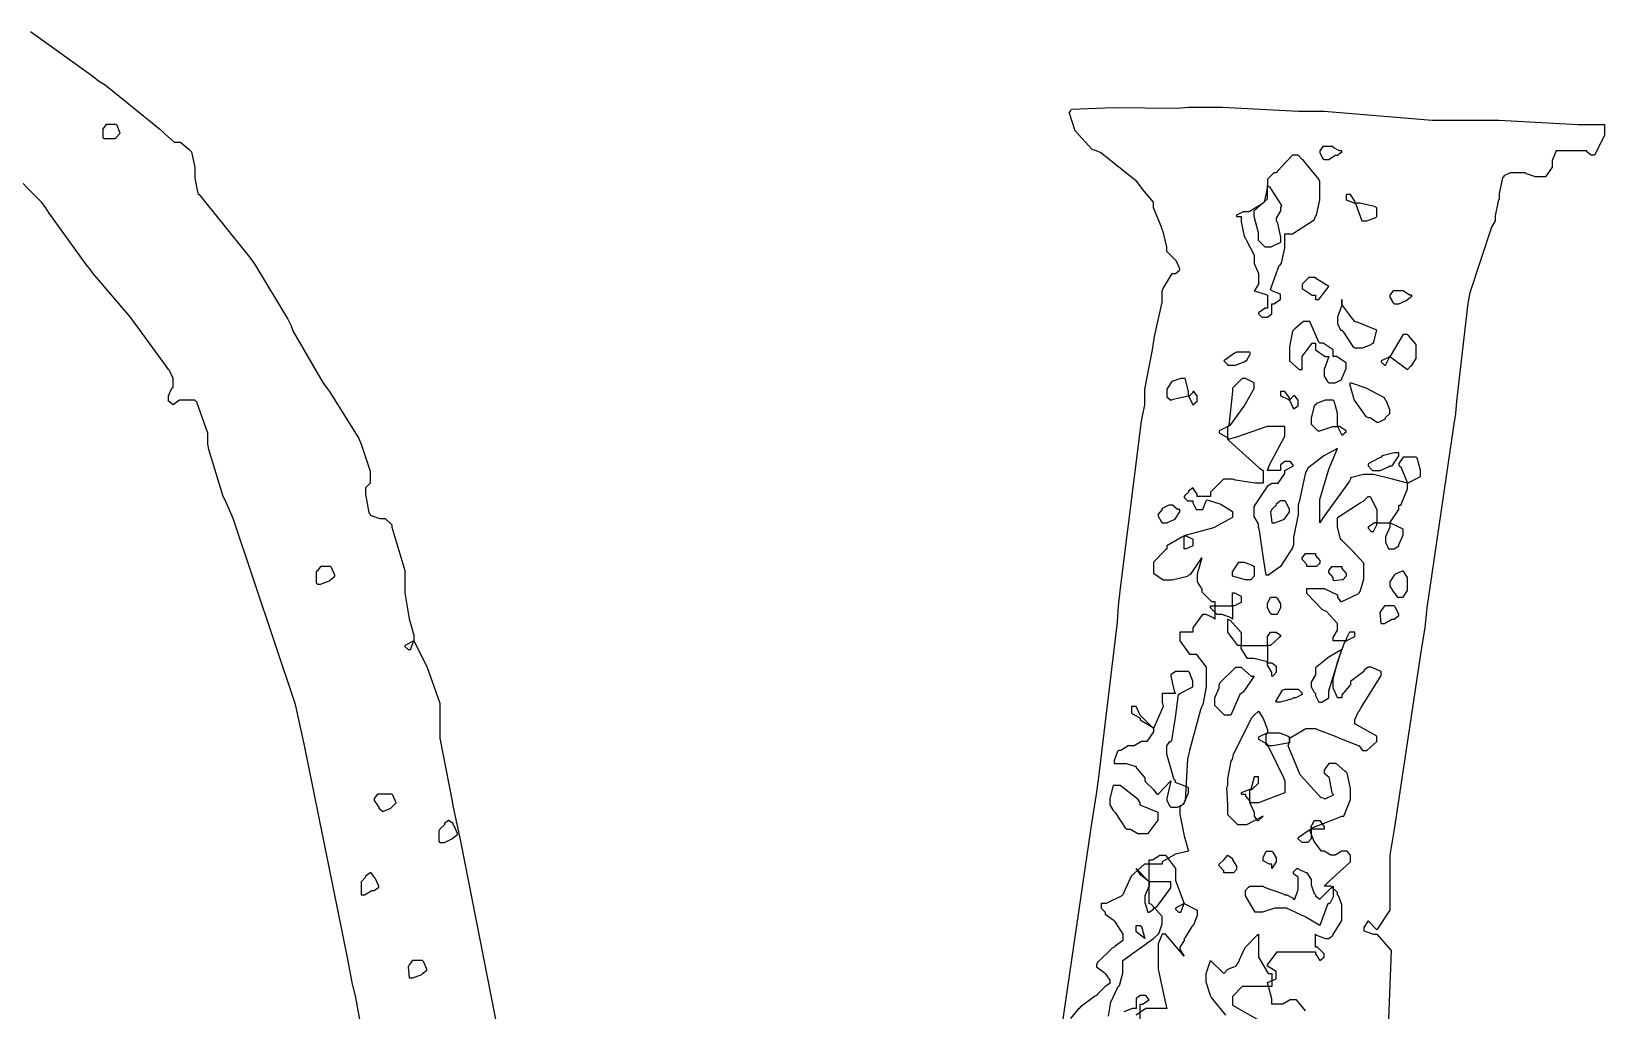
# Model space of a CAD drawing. Extents: x 71 to 283, y 22 to 328.
# Drawn here: x 149.53 to 162.21, y 68.46 to 76.35 of the extents above; entities that cross this region are included whole.
import ezdxf

# ---------------------------------------------------------------- set-up
doc = ezdxf.new("R2010")
doc.units = 0
doc.header["$MEASUREMENT"] = 0

msp = doc.modelspace()

# ---------------------------------------------------------------- linework, layer by layer
at = {"color": 7}
for points in [[(149.524, 76.3503), (150.027, 75.989), (150.071, 75.9534), (150.124, 75.9188), (150.564, 75.5661), (150.6, 75.5304), (150.609, 75.522), (150.682, 75.4585), (150.706, 75.4585), (150.732, 75.4585), (150.803, 75.3981), (150.813, 75.3883), (150.821, 75.3801), (150.848, 75.2546), (150.848, 75.2119), (150.848, 75.1678), (150.873, 75.0454), (150.883, 75.0355), (150.927, 74.9833), (151.28, 74.5423), (151.306, 74.5063), (151.332, 74.4721), (151.597, 74.0311), (151.624, 73.9771), (151.641, 73.9331), (151.879, 73.5196), (151.907, 73.484), (151.933, 73.4494), (152.17, 73.0691), (152.188, 73.025), (152.196, 72.9989), (152.26, 72.8073), (152.26, 72.7424), (152.26, 72.7424), (152.26, 72.7177), (152.26, 72.7082), (152.224, 72.6722), (152.224, 72.62), (152.25, 72.4697), (152.26, 72.4598), (152.26, 72.4517), (152.338, 72.4256), (152.364, 72.4256), (152.382, 72.4256), (152.436, 72.3731), (152.436, 72.3554), (152.444, 72.329), (152.54, 72.0051), (152.54, 71.8965), (152.54, 71.8263), (152.576, 71.6153), (152.612, 71.483), (152.612, 71.4375), (152.54, 71.4015), (152.54, 71.3934), (152.567, 71.3673), (152.576, 71.3673), (152.585, 71.3673), (152.612, 71.4375), (152.612, 71.4375), (152.612, 71.4375), (152.717, 71.2308), (152.823, 70.9373), (152.823, 70.8381), (152.823, 70.6533), (152.92, 70.1587), (152.929, 70.0966), (152.99, 69.8239), (153.573, 66.8433)], [(157.666, 67.1615), (158.071, 69.9301), (158.115, 70.2028), (158.131, 70.3185), (158.282, 71.5878), (158.291, 71.7201), (158.308, 71.8619), (158.476, 73.2095), (158.503, 73.3418), (158.503, 73.466), (158.564, 73.7842), (158.574, 73.8367), (158.582, 73.8904), (158.644, 74.1673), (158.644, 74.2597), (158.652, 74.2777), (158.725, 74.4001), (158.75, 74.4001), (158.75, 74.4001), (158.786, 74.428), (158.786, 74.4361), (158.786, 74.4361), (158.758, 74.4982), (158.75, 74.5063), (158.74, 74.5162), (158.688, 74.5684), (158.68, 74.5765), (158.68, 74.5765), (158.68, 74.6044), (158.68, 74.6125), (158.68, 74.6125), (158.652, 74.7367), (158.644, 74.7529), (158.634, 74.7808), (158.574, 74.9293), (158.574, 74.9293), (158.574, 74.9734), (158.484, 75.0796), (158.467, 75.1057), (158.44, 75.1417), (158.149, 75.3717), (158.115, 75.3883), (158.079, 75.3981), (157.942, 75.5481), (157.894, 75.6984), (157.904, 75.7068), (157.912, 75.7245), (158.247, 75.7382), (158.758, 75.7329), (158.856, 75.741), (159.129, 75.741), (159.743, 75.7068), (159.949, 75.7068), (160.045, 75.6984), (160.82, 75.6348), (161.079, 75.6348), (161.36, 75.6348), (161.995, 75.6006), (162.208, 75.6006), (162.208, 75.6006), (162.208, 75.6006), (162.208, 75.5646), (162.208, 75.5646), (162.208, 75.5124), (162.127, 75.354), (162.101, 75.354), (162.101, 75.354), (162.065, 75.3801), (162.065, 75.3883), (162.004, 75.3883), (161.864, 75.3883), (161.819, 75.3883), (161.819, 75.3883), (161.785, 75.3099), (161.785, 75.2821), (161.785, 75.256), (161.731, 75.1777), (161.713, 75.1777), (161.713, 75.1777), (161.678, 75.1777), (161.678, 75.1777), (161.651, 75.1777), (161.58, 75.2038), (161.572, 75.2119), (161.545, 75.2119), (161.485, 75.2119), (161.466, 75.2119), (161.448, 75.2119), (161.396, 75.1872), (161.396, 75.1777), (161.386, 75.1692), (161.36, 75.044), (161.36, 75.0013), (161.35, 74.9833), (161.326, 74.8647), (161.326, 74.8249), (161.298, 74.7723), (161.122, 74.2431), (161.113, 74.1895), (161.104, 74.137), (161.016, 73.3697), (161.007, 73.2716), (160.989, 73.1492), (160.777, 71.7035), (160.76, 71.5437), (160.733, 71.3853), (160.53, 70.0264), (160.514, 69.9202), (160.514, 69.9202), (160.478, 69.7096), (160.478, 69.6376), (160.478, 69.5854), (160.478, 69.4669), (160.478, 69.427), (160.478, 69.4009), (160.478, 69.3416), (160.478, 69.3208), (160.478, 69.2686), (160.373, 69.1085), (160.373, 69.1085), (160.373, 69.1085), (160.302, 69.1804), (160.302, 69.1804), (160.302, 69.1804), (160.267, 69.1265), (160.267, 69.1085), (160.267, 69.1003), (160.346, 69.0742), (160.373, 69.0742), (160.488, 68.9419), (160.45, 67.9746)], [(152.372, 67.3283), (152.144, 68.5631), (152.117, 68.6855), (152.082, 68.8717), (151.729, 70.6092), (151.694, 70.7679), (151.658, 70.9263), (151.156, 72.4256), (151.095, 72.566), (151.077, 72.602), (150.961, 72.9809), (150.953, 73.025), (150.953, 73.1132), (150.865, 73.3612), (150.848, 73.3778), (150.821, 73.3778), (150.761, 73.3778), (150.742, 73.3778), (150.724, 73.3778), (150.672, 73.3418), (150.672, 73.3418), (150.672, 73.3418), (150.636, 73.3697), (150.636, 73.3778), (150.636, 73.3778), (150.636, 73.4053), (150.636, 73.4138), (150.636, 73.4138), (150.662, 73.4755), (150.672, 73.484), (150.672, 73.502), (150.672, 73.5418), (150.672, 73.5542), (150.672, 73.5542), (150.644, 73.6163), (150.636, 73.6244), (150.618, 73.6519), (150.38, 73.9786), (150.354, 74.0131), (150.326, 74.0488), (150.027, 74.4015), (150.001, 74.4361), (149.973, 74.4721), (149.674, 74.8852), (149.648, 74.9293), (149.612, 74.9734), (149.348, 75.2394)], [(159.799, 68.4569), (159.726, 68.5451), (159.702, 68.5451), (159.675, 68.5451), (159.615, 68.5091), (159.596, 68.5091), (159.578, 68.5091), (159.538, 68.5091), (159.526, 68.5091), (159.526, 68.5532), (159.492, 68.6855), (159.492, 68.6855), (159.492, 68.6855), (159.562, 68.713), (159.562, 68.7215), (159.562, 68.7215), (159.562, 68.7476), (159.562, 68.7557), (159.562, 68.7737), (159.492, 68.8149), (159.492, 68.8277), (159.492, 68.8277), (159.57, 68.9321), (159.596, 68.9321), (159.667, 68.9321), (159.825, 68.9321), (159.879, 68.9321), (159.879, 68.9158), (159.915, 68.8619), (159.915, 68.8619), (159.915, 68.8619), (159.949, 68.8894), (159.949, 68.8979), (159.949, 68.9158), (159.895, 68.9681), (159.879, 68.9681), (159.879, 68.9956), (159.879, 69.0548), (159.879, 69.0742), (159.887, 69.0658), (159.96, 69.0383), (159.985, 69.0383), (159.985, 69.0383), (160.021, 69.0658), (160.021, 69.0742), (160.029, 69.0838), (160.091, 69.1829), (160.091, 69.2146), (160.091, 69.2326), (160.091, 69.2725), (160.091, 69.2848), (160.091, 69.3127), (160.063, 69.3829), (160.055, 69.391), (160.055, 69.409), (160.001, 69.4612), (159.985, 69.4612), (159.985, 69.4612), (159.957, 69.4612), (159.949, 69.4612), (159.983, 69.4972), (160.161, 69.657), (160.161, 69.7096), (160.161, 69.7096), (160.134, 69.7438), (160.125, 69.7438), (160.125, 69.7438), (160.099, 69.7438), (160.091, 69.7438), (160.091, 69.7438), (160.037, 69.7096), (160.021, 69.7096), (160.003, 69.7096), (159.949, 69.7438), (159.949, 69.7438), (159.928, 69.7438), (159.869, 69.8197), (159.834, 69.9121), (159.844, 69.9202), (159.852, 69.9301), (160.073, 70.0183), (160.091, 70.0264), (160.107, 70.0264), (160.161, 70.1587), (160.161, 70.2028), (160.161, 70.2469), (160.134, 70.3711), (160.125, 70.3792), (160.116, 70.3887), (160.044, 70.4494), (160.021, 70.4494), (160.021, 70.4494), (159.993, 70.4494), (159.985, 70.4494), (159.985, 70.4494), (159.949, 70.3972), (159.949, 70.3792), (159.949, 70.3711), (159.985, 70.3432), (159.985, 70.3432), (159.985, 70.3432), (160.011, 70.2123), (160.021, 70.2028), (160.021, 70.1947), (159.954, 70.1615), (159.949, 70.1668), (159.923, 70.1767), (159.755, 70.3573), (159.658, 70.5915), (159.668, 70.6258), (159.668, 70.6533), (159.8, 70.7319), (159.844, 70.7319), (159.844, 70.7319), (159.869, 70.7319), (159.879, 70.7319), (159.895, 70.7238), (160.037, 70.6713), (160.055, 70.6617), (160.072, 70.6533), (160.231, 70.5915), (160.231, 70.5915), (160.231, 70.5915), (160.257, 70.5556), (160.267, 70.5556), (160.293, 70.5556), (160.373, 70.6258), (160.373, 70.6258), (160.373, 70.6699), (160.197, 70.769), (160.197, 70.8021), (160.197, 70.8021), (160.222, 70.8642), (160.231, 70.8723), (160.248, 70.9002), (160.346, 71.0586), (160.408, 71.1577), (160.408, 71.1909), (160.408, 71.1909), (160.328, 71.2251), (160.302, 71.2251), (160.302, 71.2251), (160.267, 71.2004), (160.267, 71.1909), (160.257, 71.1824), (160.161, 71.1094), (160.161, 71.0847), (160.152, 71.0766), (160.091, 71.0036), (160.091, 70.9785), (160.091, 70.9785), (160.063, 70.9785), (160.055, 70.9785), (160.055, 70.9785), (160.021, 71.0586), (160.021, 71.0847), (160.021, 71.1331), (160.059, 71.2749), (160.116, 71.4294), (160.125, 71.4375), (160.197, 71.4735), (160.197, 71.4735), (160.197, 71.4996), (160.197, 71.5077), (160.197, 71.5077), (160.169, 71.5077), (160.161, 71.5077), (160.152, 71.5077), (160.125, 71.4555), (160.125, 71.4375), (160.099, 71.4375), (160.04, 71.4375), (160.021, 71.4375), (160.021, 71.465), (160.055, 71.5243), (160.055, 71.5437), (160.055, 71.5793), (159.967, 71.676), (159.949, 71.6841), (159.931, 71.694), (159.808, 71.8192), (159.808, 71.8605), (159.834, 71.8605), (159.894, 71.8605), (159.915, 71.8605), (159.949, 71.8605), (160.055, 71.8083), (160.055, 71.7903), (160.055, 71.7903), (160.081, 71.7543), (160.091, 71.7543), (160.091, 71.7543), (160.222, 71.8178), (160.231, 71.8263), (160.24, 71.8358), (160.267, 71.9349), (160.267, 71.9667), (160.267, 71.9847), (160.267, 72.0245), (160.267, 72.0369), (160.267, 72.0644), (160.205, 72.1349), (160.197, 72.1431), (160.187, 72.1526), (160.099, 72.2408), (160.091, 72.2492), (160.081, 72.2588), (160.055, 72.3579), (160.055, 72.3896), (160.055, 72.4337), (160.24, 72.5495), (160.267, 72.566), (160.302, 72.602), (160.32, 72.602), (160.373, 72.4958), (160.373, 72.4598), (160.373, 72.4436), (160.373, 72.4034), (160.373, 72.3896), (160.355, 72.3896), (160.302, 72.3554), (160.302, 72.3554), (160.302, 72.347), (160.328, 72.3194), (160.338, 72.3194), (160.346, 72.3194), (160.373, 72.3731), (160.373, 72.3896), (160.4, 72.3896), (160.457, 72.3896), (160.478, 72.3896), (160.478, 72.3554), (160.444, 72.2768), (160.444, 72.2492), (160.444, 72.2327), (160.468, 72.179), (160.478, 72.179), (160.478, 72.179), (160.504, 72.179), (160.514, 72.179), (160.514, 72.179), (160.55, 72.2051), (160.55, 72.2133), (160.55, 72.2133), (160.584, 72.2933), (160.584, 72.3194), (160.584, 72.3374), (160.478, 72.3896), (160.478, 72.3896), (160.478, 72.3896), (160.55, 72.4972), (160.55, 72.5318), (160.566, 72.5318), (160.62, 72.6641), (160.62, 72.7082), (160.62, 72.7082), (160.62, 72.7082), (160.726, 72.7618), (160.726, 72.7784), (160.726, 72.814), (160.698, 72.9107), (160.69, 72.9188), (160.663, 72.9188), (160.603, 72.9188), (160.584, 72.9188), (160.584, 72.9188), (160.55, 72.8666), (160.55, 72.8486), (160.566, 72.8405), (160.62, 72.7082), (160.62, 72.7082), (160.62, 72.7082), (160.488, 72.7438), (160.347, 72.7784), (160.302, 72.7784), (160.266, 72.7784), (160.161, 72.7523), (160.161, 72.7424), (160.152, 72.7258), (159.941, 72.4337), (159.915, 72.3896), (159.915, 72.4172), (159.915, 72.4764), (159.915, 72.4958), (159.915, 72.5784), (159.985, 72.8225), (160.055, 72.989), (160.055, 72.989), (160.055, 72.989), (159.945, 72.9287), (159.816, 72.8306), (159.808, 72.8126), (159.799, 72.7964), (159.746, 72.5579), (159.738, 72.5318), (159.738, 72.4531), (159.702, 72.2739), (159.702, 72.2133), (159.693, 72.1872), (159.596, 72.0369), (159.494, 71.9638), (159.492, 71.9667), (159.482, 71.9667), (159.456, 72.1222), (159.428, 72.329), (159.42, 72.3554), (159.42, 72.3815), (159.385, 72.4408), (159.385, 72.4598), (159.385, 72.5219), (159.498, 72.6902), (159.526, 72.7082), (159.526, 72.7082), (159.552, 72.7082), (159.562, 72.7082), (159.578, 72.7082), (159.632, 72.7865), (159.632, 72.8126), (159.702, 72.8486), (159.702, 72.8486), (159.676, 72.8846), (159.668, 72.8846), (159.668, 72.8846), (159.64, 72.8846), (159.632, 72.8846), (159.632, 72.8846), (159.596, 72.8581), (159.596, 72.8486), (159.596, 72.8486), (159.596, 72.8126), (159.596, 72.8126), (159.57, 72.8126), (159.511, 72.8126), (159.492, 72.8126), (159.508, 72.8567), (159.632, 73.0885), (159.632, 73.1654), (159.632, 73.1654), (159.604, 73.1654), (159.596, 73.1654), (159.49, 73.1654), (159.234, 73.0786), (159.173, 73.061), (159.173, 73.0871), (159.173, 73.1464), (159.173, 73.1654), (159.19, 73.1753), (159.305, 73.3294), (159.385, 73.4716), (159.385, 73.5182), (159.315, 73.5542), (159.287, 73.5542), (159.209, 73.4755), (159.209, 73.448), (159.209, 73.448), (159.181, 73.1753), (159.173, 73.1654), (159.103, 73.1312), (159.103, 73.1146), (159.173, 73.0747), (159.173, 73.061), (159.181, 73.0525), (159.428, 72.8306), (159.456, 72.8126), (159.456, 72.7865), (159.456, 72.7287), (159.456, 72.7082), (159.393, 72.7082), (159.235, 72.7343), (159.209, 72.7424), (159.209, 72.7424), (159.181, 72.7424), (159.173, 72.7424), (159.137, 72.7424), (159.033, 72.6376), (159.033, 72.602), (159.005, 72.602), (158.946, 72.602), (158.926, 72.602), (158.926, 72.62), (158.89, 72.6722), (158.89, 72.6722), (158.89, 72.6722), (158.856, 72.6461), (158.856, 72.6362), (158.856, 72.6362), (158.829, 72.6115), (158.82, 72.602), (158.82, 72.5936), (158.846, 72.566), (158.856, 72.566), (158.856, 72.566), (158.89, 72.566), (158.89, 72.566), (158.89, 72.5495), (158.917, 72.4958), (158.926, 72.4958), (158.926, 72.4958), (158.952, 72.4958), (158.962, 72.4958), (158.97, 72.4958), (158.997, 72.566), (158.997, 72.566), (159.005, 72.5759), (159.115, 72.5399), (159.209, 72.4807), (159.209, 72.4598), (159.209, 72.4337), (159.085, 72.365), (159.067, 72.3554), (159.049, 72.347), (158.846, 72.2933), (158.82, 72.2835), (158.802, 72.2753), (158.68, 72.2037), (158.68, 72.179), (158.67, 72.1706), (158.574, 72.0714), (158.574, 72.0369), (158.574, 72.0369), (158.574, 72.0122), (158.574, 72.0027), (158.574, 71.9847), (158.652, 71.9307), (158.68, 71.9307), (158.724, 71.9307), (158.846, 71.9586), (158.856, 71.9667), (158.873, 71.9762), (158.962, 72.1071), (158.962, 72.1071), (158.962, 72.1071), (158.926, 71.9748), (158.926, 71.9307), (158.926, 71.9145), (158.952, 71.8704), (158.962, 71.8605), (158.962, 71.8344), (159.041, 71.7543), (159.067, 71.7543), (159.067, 71.7201), (159.067, 71.6414), (159.067, 71.6139), (159.057, 71.6234), (158.997, 71.6499), (158.997, 71.6499), (158.969, 71.6499), (158.89, 71.5437), (158.89, 71.5077), (158.864, 71.5077), (158.805, 71.5077), (158.786, 71.5077), (158.786, 71.5077), (158.786, 71.4735), (158.786, 71.4735), (158.786, 71.4389), (158.864, 71.3313), (158.89, 71.3313), (158.917, 71.3313), (158.997, 71.2265), (158.997, 71.1909), (158.997, 71.1743), (158.997, 71.1345), (158.997, 71.1207), (158.997, 71.0681), (158.97, 70.9263), (158.962, 70.9083), (158.952, 70.8822), (158.864, 70.5556), (158.856, 70.5196), (158.846, 70.4854), (158.829, 70.1506), (158.82, 70.1326), (158.786, 70.0966), (158.786, 70.0401), (158.82, 69.868), (158.856, 69.7438), (158.856, 69.7438), (158.856, 69.7438), (158.75, 69.7177), (158.644, 69.6584), (158.644, 69.6376), (158.616, 69.6376), (158.557, 69.6376), (158.538, 69.6376), (158.501, 69.6376), (158.392, 69.5413), (158.335, 69.409), (158.327, 69.391), (158.317, 69.3829), (158.192, 69.3208), (158.151, 69.3208), (158.151, 69.3208), (158.151, 69.2947), (158.151, 69.2848), (158.151, 69.2848), (158.175, 69.2602), (158.185, 69.2506), (158.185, 69.234), (158.247, 69.19), (158.257, 69.1804), (158.265, 69.172), (158.327, 69.0728), (158.327, 69.0383), (158.327, 69.0217), (158.265, 68.9776), (158.257, 68.9681), (158.239, 68.9599), (158.123, 68.8453), (158.115, 68.8277), (158.115, 68.8097), (158.175, 68.7656), (158.185, 68.7557), (158.193, 68.7476), (158.221, 68.7021), (158.221, 68.6855), (158.221, 68.6774), (158.185, 68.6513), (158.185, 68.6513), (158.185, 68.6513), (158.123, 68.5892), (158.115, 68.5793), (158.097, 68.5712), (157.982, 68.4844), (157.974, 68.4749), (157.964, 68.4664), (157.904, 68.3934)], [(158.211, 68.4128), (158.229, 68.5271), (158.282, 68.6428), (158.291, 68.6513), (158.3, 68.6608), (158.327, 68.7599), (158.327, 68.7917), (158.327, 68.8097), (158.327, 68.8495), (158.327, 68.8619), (158.327, 68.8619), (158.574, 69.0397), (158.61, 69.0742), (158.618, 69.0838), (158.644, 69.1568), (158.644, 69.1804), (158.644, 69.2161), (158.556, 69.3127), (158.538, 69.3208), (158.538, 69.409), (158.538, 69.6076), (158.538, 69.6736), (158.564, 69.6736), (158.623, 69.7096), (158.644, 69.7096), (158.67, 69.7096), (158.75, 69.6034), (158.75, 69.5674), (158.75, 69.5067), (158.82, 69.3208), (158.82, 69.3208), (158.75, 69.2848), (158.75, 69.2767), (158.776, 69.2506), (158.786, 69.2506), (158.794, 69.2506), (158.82, 69.3208), (158.82, 69.3208), (158.82, 69.3208), (158.926, 69.2686), (158.926, 69.2506), (158.926, 69.2245), (158.899, 69.154), (158.89, 69.1444), (158.881, 69.1363), (158.829, 69.0481), (158.82, 69.0383), (158.82, 69.0217), (158.786, 68.9681), (158.786, 68.9681), (158.786, 68.9515), (158.82, 68.8979), (158.82, 68.8979), (158.82, 68.8979), (158.744, 68.986), (158.669, 69.0742), (158.644, 69.0742), (158.644, 69.0742), (158.61, 68.9956), (158.61, 68.9681), (158.61, 68.9515), (158.61, 68.9116), (158.61, 68.8979), (158.61, 68.7931), (158.67, 68.519), (158.68, 68.4749), (158.644, 68.4749), (158.564, 68.4749), (158.538, 68.4749), (158.512, 68.4749), (158.433, 68.4209)], [(159.155, 68.4209), (159.041, 68.5631), (159.033, 68.5793), (159.033, 68.5793), (158.997, 68.6869), (158.997, 68.7215), (158.997, 68.7571), (159.033, 68.8619), (159.033, 68.8619), (159.139, 68.7557), (159.173, 68.7917), (159.173, 68.7917), (159.243, 68.8192), (159.243, 68.8277), (159.252, 68.8372), (159.305, 68.9515), (159.315, 68.9681), (159.323, 68.9776), (159.41, 69.0658), (159.42, 69.0742), (159.42, 69.0397), (159.42, 68.9599), (159.42, 68.9321), (159.42, 68.888), (159.498, 68.7557), (159.526, 68.7557), (159.526, 68.7296), (159.526, 68.6717), (159.526, 68.6513), (159.472, 68.6513), (159.354, 68.6513), (159.315, 68.6513), (159.287, 68.6513), (159.209, 68.5726), (159.209, 68.5451), (159.209, 68.501), (159.428, 68.3782)], [(158.467, 68.3246), (158.467, 68.4636), (158.467, 68.5091), (158.484, 68.5091), (158.538, 68.5451), (158.538, 68.5451), (158.538, 68.5451), (158.512, 68.5793), (158.503, 68.5793), (158.503, 68.5793), (158.476, 68.5793), (158.467, 68.5793), (158.467, 68.5793), (158.433, 68.5546), (158.433, 68.5451), (158.433, 68.5285), (158.433, 68.4886), (158.433, 68.4749), (158.405, 68.4749), (158.335, 68.4484)]]:
    msp.add_lwpolyline(points, dxfattribs=at)
for points in [[(150.107, 75.4944), (150.107, 75.4944), (150.107, 75.4944), (150.107, 75.4944), (150.115, 75.4863), (150.203, 75.4863), (150.213, 75.4944), (150.247, 75.5304), (150.247, 75.5304), (150.221, 75.5922), (150.213, 75.6006), (150.195, 75.6006), (150.155, 75.6006), (150.143, 75.6006), (150.133, 75.6006), (150.107, 75.5646), (150.107, 75.5646), (150.107, 75.5481), (150.107, 75.5082), (150.107, 75.4944)], [(159.315, 74.8951), (159.297, 74.8951), (159.243, 74.869), (159.243, 74.8591), (159.243, 74.8591), (159.27, 74.8591), (159.279, 74.8591), (159.279, 74.815), (159.305, 74.7007), (159.315, 74.6827), (159.323, 74.6661), (159.385, 74.5465), (159.385, 74.5063), (159.385, 74.4802), (159.42, 74.4001), (159.42, 74.4001), (159.42, 74.3839), (159.42, 74.3437), (159.42, 74.3299), (159.42, 74.3133), (159.393, 74.2692), (159.385, 74.2597), (159.385, 74.2597), (159.474, 74.2336), (159.492, 74.2237), (159.492, 74.1976), (159.492, 74.1398), (159.492, 74.1193), (159.474, 74.1193), (159.42, 74.0833), (159.42, 74.0833), (159.42, 74.0752), (159.446, 74.0473), (159.456, 74.0473), (159.456, 74.0473), (159.482, 74.0473), (159.492, 74.0473), (159.492, 74.0473), (159.526, 74.0752), (159.526, 74.0833), (159.526, 74.1013), (159.526, 74.1412), (159.526, 74.1535), (159.542, 74.1535), (159.596, 74.1895), (159.596, 74.1895), (159.596, 74.1895), (159.596, 74.2156), (159.596, 74.2237), (159.596, 74.2336), (159.526, 74.2597), (159.526, 74.2597), (159.516, 74.2692), (159.586, 74.4636), (159.596, 74.4721), (159.604, 74.4816), (159.632, 74.6069), (159.632, 74.6485), (159.632, 74.6661), (159.632, 74.7063), (159.632, 74.7187), (159.693, 74.7187), (159.869, 74.833), (159.879, 74.8591), (159.887, 74.869), (159.915, 74.9942), (159.915, 75.0355), (159.915, 75.063), (159.915, 75.1223), (159.915, 75.1417), (159.905, 75.1597), (159.781, 75.3099), (159.772, 75.3181), (159.738, 75.354), (159.694, 75.354), (159.57, 75.2217), (159.562, 75.2119), (159.544, 75.2119), (159.492, 75.1597), (159.492, 75.1417), (159.492, 75.0976), (159.464, 74.9748), (159.456, 74.9653), (159.428, 74.9487), (159.343, 74.8951), (159.315, 74.8951)], [(160.021, 75.4242), (160.003, 75.4242), (159.961, 75.4242), (159.949, 75.4242), (159.939, 75.4242), (159.915, 75.3883), (159.915, 75.3883), (159.915, 75.3717), (159.939, 75.3276), (159.949, 75.3181), (159.949, 75.3181), (159.975, 75.3181), (159.985, 75.3181), (159.985, 75.3181), (160.037, 75.354), (160.055, 75.354), (160.055, 75.354), (160.091, 75.3801), (160.091, 75.3883), (160.073, 75.3883), (160.021, 75.4158), (160.021, 75.4242)], [(159.596, 74.6485), (159.596, 74.6485), (159.518, 74.6125), (159.492, 74.6125), (159.474, 74.6125), (159.42, 74.6661), (159.42, 74.6827), (159.42, 74.7268), (159.385, 74.8591), (159.385, 74.8591), (159.385, 74.9032), (159.492, 75.0023), (159.492, 75.0355), (159.492, 75.0535), (159.492, 75.0933), (159.492, 75.1057), (159.508, 75.0976), (159.604, 74.9473), (159.596, 74.9293), (159.596, 74.9032), (159.562, 74.8453), (159.562, 74.8249), (159.57, 74.8164), (159.596, 74.6912), (159.596, 74.6485)], [(160.197, 74.9653), (160.197, 74.9833), (160.161, 75.0355), (160.161, 75.0355), (160.161, 75.0355), (160.134, 75.0355), (160.125, 75.0355), (160.125, 75.0355), (160.125, 75.0108), (160.125, 75.0013), (160.125, 74.9928), (160.197, 74.9653), (160.197, 74.9653), (160.205, 74.9572), (160.251, 74.8249), (160.267, 74.8249), (160.293, 74.8249), (160.364, 74.851), (160.373, 74.8591), (160.373, 74.8771), (160.373, 74.9169), (160.373, 74.9293), (160.355, 74.9392), (160.236, 74.9653), (160.197, 74.9653)], [(159.772, 74.2957), (159.772, 74.2777), (159.851, 74.2237), (159.879, 74.2237), (159.879, 74.2237), (159.879, 74.199), (159.879, 74.1895), (159.905, 74.1895), (159.985, 74.2957), (159.985, 74.2957), (159.985, 74.2957), (159.887, 74.3574), (159.879, 74.3659), (159.879, 74.3659), (159.852, 74.3659), (159.844, 74.3659), (159.826, 74.3659), (159.772, 74.3133), (159.772, 74.2957)], [(160.091, 74.1895), (160.091, 74.1454), (160.055, 74.0463), (160.055, 74.0131), (160.055, 73.9965), (160.081, 73.9429), (160.091, 73.9429), (160.099, 73.9345), (160.179, 73.8106), (160.197, 73.8008), (160.197, 73.8008), (160.231, 73.8008), (160.231, 73.8008), (160.257, 73.8008), (160.328, 73.8283), (160.338, 73.8367), (160.346, 73.8367), (160.373, 73.9429), (160.373, 73.9429), (160.373, 73.9429), (160.223, 74.0047), (160.197, 74.0131), (160.179, 74.0311), (160.091, 74.1507), (160.091, 74.1895), (160.091, 74.1895), (160.091, 74.1895), (160.091, 74.1895)], [(160.584, 74.2597), (160.566, 74.2597), (160.526, 74.2597), (160.514, 74.2597), (160.504, 74.2597), (160.478, 74.2237), (160.478, 74.2237), (160.478, 74.2075), (160.504, 74.1634), (160.514, 74.1535), (160.514, 74.1535), (160.54, 74.1535), (160.55, 74.1535), (160.55, 74.1535), (160.61, 74.1811), (160.62, 74.1895), (160.62, 74.1895), (160.654, 74.2156), (160.654, 74.2237), (160.637, 74.2237), (160.584, 74.2597), (160.584, 74.2597)], [(159.772, 73.6244), (159.772, 73.6424), (159.772, 73.6822), (159.772, 73.6946), (159.772, 73.7306), (159.851, 73.8367), (159.879, 73.8367), (159.879, 73.8367), (159.879, 73.8106), (159.879, 73.8008), (159.879, 73.7842), (159.957, 73.7306), (159.985, 73.7306), (159.985, 73.7306), (159.949, 73.6258), (159.949, 73.5902), (159.949, 73.5722), (159.975, 73.5281), (159.985, 73.5182), (159.985, 73.5182), (160.011, 73.5182), (160.021, 73.5182), (160.037, 73.5182), (160.091, 73.5461), (160.091, 73.5542), (160.091, 73.5542), (160.125, 73.6342), (160.125, 73.6604), (160.125, 73.6783), (160.047, 73.7306), (160.021, 73.7306), (160.021, 73.7306), (160.021, 73.7581), (160.021, 73.7665), (160.021, 73.7842), (159.941, 73.8367), (159.915, 73.8367), (159.905, 73.8463), (159.832, 74.0131), (159.808, 74.0131), (159.781, 74.0131), (159.711, 73.9525), (159.702, 73.9429), (159.693, 73.9345), (159.668, 73.8092), (159.668, 73.7665), (159.668, 73.7485), (159.668, 73.7087), (159.668, 73.6946), (159.668, 73.6946), (159.746, 73.6244), (159.772, 73.6244)], [(160.478, 73.7306), (160.468, 73.7224), (160.408, 73.6946), (160.408, 73.6946), (160.408, 73.6865), (160.434, 73.6604), (160.444, 73.6604), (160.444, 73.6604), (160.478, 73.7306), (160.478, 73.7306), (160.478, 73.7306), (160.62, 73.6244), (160.62, 73.6244), (160.62, 73.6244), (160.645, 73.6519), (160.654, 73.6604), (160.654, 73.6604), (160.69, 73.714), (160.69, 73.7306), (160.69, 73.7485), (160.69, 73.7884), (160.69, 73.8008), (160.69, 73.8283), (160.628, 73.8988), (160.62, 73.9069), (160.62, 73.9069), (160.593, 73.9069), (160.584, 73.9069), (160.575, 73.8904), (160.486, 73.7401), (160.478, 73.7306)], [(159.349, 73.7665), (159.322, 73.7665), (159.263, 73.7665), (159.243, 73.7665), (159.226, 73.7581), (159.139, 73.6946), (159.139, 73.6946), (159.139, 73.6946), (159.163, 73.6699), (159.173, 73.6604), (159.173, 73.6604), (159.199, 73.6604), (159.209, 73.6604), (159.235, 73.6604), (159.305, 73.6865), (159.315, 73.6946), (159.323, 73.6946), (159.355, 73.7553), (159.349, 73.7665), (159.349, 73.7665), (159.349, 73.7665), (159.349, 73.7665)], [(158.856, 73.4138), (158.856, 73.4494), (158.829, 73.5542), (158.82, 73.5542), (158.793, 73.5542), (158.722, 73.5281), (158.714, 73.5182), (158.714, 73.5182), (158.68, 73.466), (158.68, 73.448), (158.68, 73.448), (158.68, 73.4233), (158.68, 73.4138), (158.68, 73.4053), (158.714, 73.3778), (158.714, 73.3778), (158.732, 73.3873), (158.856, 73.4138), (158.856, 73.4138), (158.89, 73.3418), (158.89, 73.3418), (158.926, 73.3697), (158.926, 73.3778), (158.926, 73.3778), (158.926, 73.4053), (158.926, 73.4138), (158.926, 73.4138), (158.899, 73.448), (158.89, 73.448), (158.89, 73.4399), (158.864, 73.4138), (158.856, 73.4138)], [(159.668, 73.3778), (159.702, 73.3076), (159.702, 73.3076), (159.738, 73.3337), (159.738, 73.3418), (159.738, 73.3418), (159.738, 73.3697), (159.738, 73.3778), (159.738, 73.3778), (159.711, 73.4138), (159.702, 73.4138), (159.702, 73.4138), (159.668, 73.3778), (159.668, 73.3778), (159.668, 73.3958), (159.632, 73.448), (159.632, 73.448), (159.632, 73.448), (159.604, 73.448), (159.596, 73.448), (159.596, 73.448), (159.596, 73.4233), (159.596, 73.4138), (159.596, 73.4138), (159.658, 73.3873), (159.668, 73.3778)], [(160.161, 73.5182), (160.152, 73.5101), (160.191, 73.3778), (160.284, 73.2469), (160.302, 73.2374), (160.32, 73.2374), (160.373, 73.2014), (160.373, 73.2014), (160.39, 73.2014), (160.444, 73.2289), (160.444, 73.2374), (160.478, 73.2716), (160.478, 73.2991), (160.452, 73.3697), (160.444, 73.3778), (160.434, 73.3958), (160.288, 73.4755), (160.161, 73.5182), (160.161, 73.5182)], [(160.055, 73.1654), (160.055, 73.1834), (160.055, 73.2247), (160.055, 73.2374), (160.055, 73.273), (160.029, 73.3697), (160.021, 73.3778), (160.021, 73.3778), (159.993, 73.3778), (159.985, 73.3778), (159.957, 73.3778), (159.887, 73.3517), (159.879, 73.3418), (159.869, 73.3337), (159.844, 73.2345), (159.844, 73.2014), (159.844, 73.1848), (159.897, 73.1312), (159.915, 73.1312), (159.915, 73.1312), (160.019, 73.1654), (160.055, 73.1654), (160.091, 73.0952), (160.091, 73.0952), (160.125, 73.1227), (160.125, 73.1312), (160.125, 73.1312), (160.072, 73.1654), (160.055, 73.1654)], [(160.55, 72.9548), (160.55, 72.9548), (160.55, 72.9548), (160.55, 72.9548), (160.514, 72.9548), (160.416, 72.9287), (160.408, 72.9188), (160.39, 72.9107), (160.302, 72.8652), (160.302, 72.8486), (160.302, 72.8486), (160.328, 72.8225), (160.338, 72.8126), (160.338, 72.8126), (160.364, 72.8126), (160.373, 72.8126), (160.4, 72.8126), (160.468, 72.8405), (160.478, 72.8486), (160.496, 72.8486), (160.55, 72.9287), (160.55, 72.9548), (160.55, 72.9548), (160.55, 72.9548), (160.55, 72.9548)], [(158.714, 72.5318), (158.696, 72.5318), (158.644, 72.5054), (158.644, 72.4958), (158.644, 72.4958), (158.61, 72.4598), (158.61, 72.4598), (158.61, 72.4436), (158.634, 72.3995), (158.644, 72.3896), (158.644, 72.3896), (158.67, 72.3896), (158.68, 72.3896), (158.68, 72.3896), (158.74, 72.4172), (158.75, 72.4256), (158.75, 72.4256), (158.786, 72.4793), (158.786, 72.4958), (158.768, 72.4958), (158.727, 72.5318), (158.714, 72.5318)], [(159.526, 72.3896), (159.552, 72.3896), (159.622, 72.4172), (159.632, 72.4256), (159.632, 72.4256), (159.668, 72.4793), (159.668, 72.4958), (159.668, 72.4958), (159.64, 72.5579), (159.632, 72.566), (159.632, 72.566), (159.604, 72.566), (159.596, 72.566), (159.596, 72.566), (159.562, 72.5413), (159.562, 72.5318), (159.562, 72.5318), (159.526, 72.4958), (159.526, 72.4958), (159.516, 72.4793), (159.526, 72.3896), (159.526, 72.3896)], [(158.82, 72.2835), (158.837, 72.2835), (158.89, 72.2588), (158.89, 72.2492), (158.89, 72.2492), (158.89, 72.2231), (158.89, 72.2133), (158.89, 72.2051), (158.837, 72.179), (158.82, 72.179), (158.82, 72.2051), (158.82, 72.2644), (158.82, 72.2835)], [(159.808, 72.0369), (159.808, 72.0549), (159.772, 72.0947), (159.772, 72.1071), (159.772, 72.1071), (159.799, 72.1431), (159.808, 72.1431), (159.825, 72.1431), (159.865, 72.1431), (159.879, 72.1431), (159.879, 72.1265), (159.915, 72.0866), (159.915, 72.0729), (159.915, 72.0644), (159.887, 72.0369), (159.879, 72.0369), (159.879, 72.0369), (159.825, 72.0369), (159.808, 72.0369)], [(151.835, 71.8965), (151.861, 71.8965), (151.932, 71.9226), (151.941, 71.9307), (151.941, 71.9307), (151.977, 71.9586), (151.977, 71.9667), (151.977, 71.9667), (151.95, 72.0288), (151.941, 72.0369), (151.923, 72.0369), (151.883, 72.0369), (151.871, 72.0369), (151.861, 72.0369), (151.835, 72.0027), (151.835, 72.0027), (151.825, 71.9942), (151.825, 71.906), (151.835, 71.8965)], [(159.209, 71.9667), (159.209, 71.9942), (159.261, 72.0729), (159.279, 72.0729), (159.305, 72.0729), (159.375, 72.0467), (159.385, 72.0369), (159.385, 72.0203), (159.385, 71.9804), (159.385, 71.9667), (159.385, 71.9586), (159.358, 71.9307), (159.349, 71.9307), (159.314, 71.9307), (159.209, 71.9586), (159.209, 71.9667)], [(160.021, 71.9307), (160.021, 71.9487), (159.985, 71.9899), (159.985, 72.0027), (159.985, 72.0027), (160.011, 72.0369), (160.021, 72.0369), (160.037, 72.0369), (160.077, 72.0369), (160.091, 72.0369), (160.091, 72.0203), (160.125, 71.9804), (160.125, 71.9667), (160.125, 71.9586), (160.099, 71.9307), (160.091, 71.9307), (160.091, 71.9307), (160.029, 71.9226), (160.021, 71.9307)], [(160.584, 71.7903), (160.584, 71.7903), (160.62, 71.8439), (160.62, 71.8605), (160.62, 71.8785), (160.62, 71.9183), (160.62, 71.9307), (160.62, 71.9487), (160.584, 72.0027), (160.584, 72.0027), (160.584, 72.0027), (160.522, 71.9762), (160.514, 71.9667), (160.514, 71.9667), (160.478, 71.9145), (160.478, 71.8965), (160.478, 71.8799), (160.504, 71.8358), (160.514, 71.8263), (160.514, 71.8263), (160.54, 71.7903), (160.55, 71.7903), (160.55, 71.7903), (160.584, 71.7903), (160.584, 71.7903)], [(159.209, 71.8263), (159.226, 71.8263), (159.279, 71.7998), (159.279, 71.7903), (159.279, 71.7903), (159.279, 71.7642), (159.279, 71.7543), (159.279, 71.7462), (159.226, 71.7201), (159.209, 71.7201), (159.209, 71.7476), (159.209, 71.8069), (159.209, 71.8263)], [(159.596, 71.7201), (159.596, 71.7035), (159.57, 71.6499), (159.562, 71.6499), (159.562, 71.6499), (159.534, 71.6499), (159.526, 71.6499), (159.516, 71.6594), (159.492, 71.7049), (159.492, 71.7201), (159.492, 71.7381), (159.516, 71.7903), (159.526, 71.7903), (159.526, 71.7903), (159.552, 71.7903), (159.562, 71.7903), (159.57, 71.7822), (159.596, 71.7367), (159.596, 71.7201)], [(159.209, 71.6139), (159.199, 71.6234), (159.126, 71.6499), (159.103, 71.6499), (159.085, 71.6499), (159.033, 71.7035), (159.033, 71.7201), (159.077, 71.7201), (159.176, 71.7201), (159.209, 71.7201), (159.209, 71.694), (159.209, 71.6347), (159.209, 71.6139)], [(160.408, 71.5779), (160.434, 71.5779), (160.493, 71.6139), (160.514, 71.6139), (160.514, 71.6139), (160.55, 71.6414), (160.55, 71.6499), (160.55, 71.6499), (160.522, 71.7116), (160.514, 71.7201), (160.496, 71.7201), (160.456, 71.7201), (160.444, 71.7201), (160.434, 71.7201), (160.408, 71.6841), (160.408, 71.6841), (160.398, 71.6675), (160.405, 71.5779), (160.408, 71.5779)], [(159.279, 71.4015), (159.252, 71.4015), (159.173, 71.5091), (159.173, 71.5437), (159.173, 71.5617), (159.173, 71.6015), (159.173, 71.6139), (159.19, 71.6058), (159.279, 71.5063), (159.279, 71.4735), (159.279, 71.4735), (159.279, 71.4015), (159.279, 71.4015)], [(159.492, 71.4015), (159.492, 71.4195), (159.492, 71.4608), (159.492, 71.4735), (159.492, 71.4735), (159.516, 71.5077), (159.526, 71.5077), (159.526, 71.5077), (159.552, 71.5077), (159.562, 71.5077), (159.562, 71.5077), (159.596, 71.483), (159.596, 71.4735), (159.586, 71.465), (159.515, 71.4015), (159.492, 71.4015)], [(159.492, 71.2611), (159.482, 71.2706), (159.383, 71.2971), (159.349, 71.2971), (159.331, 71.2971), (159.279, 71.3754), (159.279, 71.4015), (159.331, 71.4015), (159.451, 71.4015), (159.492, 71.4015), (159.492, 71.3673), (159.492, 71.2886), (159.492, 71.2611)], [(159.492, 71.2611), (159.492, 71.2611), (159.526, 71.2611), (159.526, 71.2611), (159.526, 71.2611), (159.562, 71.235), (159.562, 71.2251), (159.562, 71.2251), (159.562, 71.2004), (159.562, 71.1909), (159.562, 71.1824), (159.534, 71.1549), (159.526, 71.1549), (159.526, 71.1824), (159.492, 71.2417), (159.492, 71.2611)], [(160.091, 71.3673), (160.091, 71.3673), (159.985, 71.3066), (159.879, 71.2198), (159.879, 71.1909), (159.879, 71.1648), (159.844, 71.1055), (159.844, 71.0847), (159.844, 71.0681), (159.869, 71.024), (159.879, 71.0145), (159.879, 70.9979), (159.905, 70.9443), (159.915, 70.9443), (159.931, 70.9443), (159.985, 70.9785), (159.985, 70.9785), (159.985, 71.035), (160.037, 71.2004), (160.091, 71.3673), (160.091, 71.3673)], [(158.574, 70.7319), (158.574, 70.7058), (158.52, 70.6258), (158.503, 70.6258), (158.476, 70.6258), (158.417, 70.5915), (158.397, 70.5915), (158.37, 70.5915), (158.31, 70.5556), (158.291, 70.5556), (158.282, 70.5474), (158.257, 70.4744), (158.257, 70.4494), (158.273, 70.4494), (158.313, 70.4494), (158.327, 70.4494), (158.353, 70.4494), (158.433, 70.4247), (158.433, 70.4152), (158.441, 70.4067), (158.503, 70.3337), (158.503, 70.309), (158.512, 70.3005), (158.574, 70.2388), (158.574, 70.2388), (158.574, 70.2388), (158.6, 70.2028), (158.61, 70.2028), (158.714, 70.309), (158.714, 70.309), (158.68, 70.1668), (158.68, 70.1668), (158.68, 70.1506), (158.704, 70.1065), (158.714, 70.0966), (158.714, 70.0966), (158.74, 70.0966), (158.75, 70.0966), (158.767, 70.0966), (158.82, 70.1241), (158.82, 70.1326), (158.82, 70.1326), (158.856, 70.2123), (158.856, 70.2388), (158.856, 70.2564), (158.75, 70.2966), (158.75, 70.309), (158.74, 70.3185), (158.68, 70.5238), (158.68, 70.5915), (158.68, 70.5915), (158.704, 70.6258), (158.714, 70.6258), (158.722, 70.6356), (158.75, 70.8201), (158.776, 71.0061), (158.786, 71.0145), (158.786, 71.0145), (158.89, 71.0681), (158.89, 71.0847), (158.89, 71.1122), (158.864, 71.1824), (158.856, 71.1909), (158.829, 71.1909), (158.769, 71.1909), (158.75, 71.1909), (158.75, 71.1909), (158.714, 71.1648), (158.714, 71.1549), (158.714, 71.1549), (158.74, 71.0325), (158.75, 71.0145), (158.722, 71.0145), (158.663, 71.0145), (158.644, 71.0145), (158.644, 70.9979), (158.644, 70.9581), (158.644, 70.9443), (158.652, 70.9097), (158.574, 70.7319), (158.574, 70.7319), (158.467, 70.8381), (158.433, 70.9083), (158.433, 70.9083), (158.405, 70.9083), (158.397, 70.9083), (158.397, 70.9083), (158.397, 70.8822), (158.397, 70.8723), (158.397, 70.8561), (158.467, 70.8159), (158.467, 70.8021), (158.467, 70.8021), (158.564, 70.7415), (158.574, 70.7319)], [(159.385, 71.1549), (159.385, 71.1549), (159.296, 71.024), (159.279, 71.0145), (159.27, 71.0061), (159.197, 70.8381), (159.173, 70.8381), (159.145, 70.8381), (159.067, 70.9179), (159.067, 70.9443), (159.067, 70.9799), (159.103, 71.0586), (159.103, 71.0847), (159.111, 71.1027), (159.236, 71.2251), (159.279, 71.2251), (159.287, 71.217), (159.36, 71.1549), (159.385, 71.1549)], [(159.562, 70.9443), (159.558, 70.9482), (159.614, 71.0406), (159.632, 71.0487), (159.658, 71.0487), (159.717, 71.0487), (159.738, 71.0487), (159.738, 71.0487), (159.763, 71.024), (159.772, 71.0145), (159.772, 71.0061), (159.719, 70.9785), (159.702, 70.9785), (159.693, 70.9704), (159.593, 70.9443), (159.562, 70.9443), (159.562, 70.9443), (159.562, 70.9443), (159.562, 70.9443)], [(159.492, 70.696), (159.42, 70.6617), (159.42, 70.6452), (159.492, 70.6053), (159.492, 70.5915), (159.5, 70.5831), (159.622, 70.3365), (159.632, 70.309), (159.632, 70.2924), (159.632, 70.2525), (159.632, 70.2388), (159.632, 70.2123), (159.42, 70.1326), (159.349, 70.1326), (159.349, 70.1601), (159.349, 70.2194), (159.349, 70.2388), (159.366, 70.2388), (159.42, 70.2924), (159.42, 70.309), (159.42, 70.309), (159.42, 70.3351), (159.42, 70.3432), (159.42, 70.3432), (159.385, 70.3432), (159.385, 70.3432), (159.385, 70.3432), (159.358, 70.2388), (159.349, 70.2388), (159.349, 70.2388), (159.279, 70.2123), (159.279, 70.2028), (159.279, 70.2028), (159.305, 70.2028), (159.315, 70.2028), (159.315, 70.1862), (159.349, 70.1463), (159.349, 70.1326), (159.349, 70.1326), (159.385, 70.0539), (159.385, 70.0264), (159.385, 70.0264), (159.41, 69.9904), (159.42, 69.9904), (159.456, 70.0264), (159.456, 70.0264), (159.323, 69.9562), (159.279, 69.9562), (159.252, 69.9562), (159.173, 70.0359), (159.173, 70.0624), (159.173, 70.116), (159.163, 70.2564), (159.173, 70.273), (159.173, 70.327), (159.199, 70.4688), (159.209, 70.4854), (159.217, 70.521), (159.367, 70.8215), (159.385, 70.8381), (159.385, 70.8381), (159.42, 70.8723), (159.42, 70.8723), (159.42, 70.8723), (159.456, 70.812), (159.492, 70.7249), (159.492, 70.696)], [(159.492, 70.696), (159.508, 70.696), (159.548, 70.696), (159.562, 70.696), (159.588, 70.696), (159.658, 70.6713), (159.668, 70.6617), (159.668, 70.6617), (159.668, 70.6356), (159.668, 70.6258), (159.668, 70.6176), (159.536, 70.5915), (159.492, 70.5915), (159.482, 70.6011), (159.482, 70.6878), (159.492, 70.696)], [(158.257, 70.273), (158.247, 70.273), (158.221, 70.1682), (158.221, 70.1326), (158.221, 70.116), (158.247, 70.0719), (158.257, 70.0624), (158.265, 70.0539), (158.344, 69.9301), (158.361, 69.9202), (158.388, 69.9202), (158.447, 69.886), (158.467, 69.886), (158.467, 69.886), (158.503, 69.886), (158.503, 69.886), (158.53, 69.886), (158.61, 69.9918), (158.61, 70.0264), (158.61, 70.0539), (158.467, 70.1132), (158.467, 70.1326), (158.449, 70.1601), (158.305, 70.273), (158.257, 70.273)], [(152.33, 70.0966), (152.33, 70.0885), (152.364, 70.0624), (152.364, 70.0624), (152.364, 70.0624), (152.426, 70.0885), (152.436, 70.0966), (152.47, 70.1326), (152.47, 70.1326), (152.444, 70.1947), (152.436, 70.2028), (152.408, 70.2028), (152.349, 70.2028), (152.33, 70.2028), (152.32, 70.2028), (152.294, 70.1668), (152.294, 70.1668), (152.294, 70.1506), (152.33, 70.0966), (152.33, 70.0966)], [(152.823, 69.814), (152.823, 69.814), (152.859, 69.814), (152.859, 69.814), (152.859, 69.814), (152.92, 69.8419), (152.929, 69.85), (152.929, 69.85), (152.965, 69.8775), (152.965, 69.886), (152.965, 69.886), (152.937, 69.9477), (152.929, 69.9562), (152.929, 69.9657), (152.893, 69.9904), (152.893, 69.9904), (152.893, 69.9904), (152.859, 69.9657), (152.859, 69.9562), (152.859, 69.9562), (152.823, 69.9202), (152.823, 69.9202), (152.813, 69.9036), (152.813, 69.8239), (152.823, 69.814)], [(159.844, 69.9202), (159.844, 69.9382), (159.869, 69.9904), (159.879, 69.9904), (159.879, 69.9904), (159.905, 69.9904), (159.915, 69.9904), (159.915, 69.9904), (159.949, 69.9382), (159.949, 69.9202), (159.923, 69.9202), (159.863, 69.9202), (159.844, 69.9202)], [(159.844, 69.9202), (159.844, 69.9036), (159.844, 69.8638), (159.844, 69.85), (159.844, 69.8419), (159.816, 69.814), (159.808, 69.814), (159.808, 69.814), (159.781, 69.814), (159.772, 69.814), (159.772, 69.814), (159.738, 69.8419), (159.738, 69.85), (159.746, 69.8595), (159.826, 69.9121), (159.844, 69.9202)], [(159.456, 69.6736), (159.456, 69.6916), (159.482, 69.7438), (159.492, 69.7438), (159.492, 69.7438), (159.516, 69.7438), (159.526, 69.7438), (159.534, 69.7357), (159.562, 69.6902), (159.562, 69.6736), (159.562, 69.657), (159.526, 69.6034), (159.526, 69.6034), (159.526, 69.6034), (159.526, 69.6295), (159.526, 69.6376), (159.508, 69.6376), (159.456, 69.6655), (159.456, 69.6736)], [(158.538, 69.4972), (158.538, 69.4972), (158.472, 69.5508), (158.433, 69.6034), (158.433, 69.6034), (158.538, 69.4972)], [(159.139, 69.5674), (159.139, 69.5854), (159.103, 69.6253), (159.103, 69.6376), (159.139, 69.6736), (159.173, 69.7096), (159.173, 69.7096), (159.209, 69.6831), (159.209, 69.6736), (159.209, 69.6736), (159.243, 69.6214), (159.243, 69.6034), (159.243, 69.5949), (159.217, 69.5674), (159.209, 69.5674), (159.209, 69.5674), (159.155, 69.5674), (159.139, 69.5674)], [(159.808, 69.5674), (159.808, 69.5674), (159.844, 69.5152), (159.844, 69.4972), (159.844, 69.4711), (159.869, 69.4009), (159.879, 69.391), (159.879, 69.3829), (159.915, 69.3568), (159.915, 69.3568), (159.915, 69.3568), (160.003, 69.445), (160.021, 69.4612), (160.021, 69.445), (160.021, 69.4048), (160.021, 69.391), (160.021, 69.3745), (159.993, 69.3208), (159.985, 69.3208), (159.975, 69.3127), (159.915, 69.1444), (159.915, 69.1444), (159.915, 69.1444), (159.795, 69.2146), (159.646, 69.2848), (159.596, 69.2848), (159.552, 69.2848), (159.453, 69.2506), (159.42, 69.2506), (159.393, 69.2506), (159.315, 69.3829), (159.315, 69.427), (159.315, 69.427), (159.34, 69.4531), (159.349, 69.4612), (159.375, 69.4612), (159.435, 69.4612), (159.456, 69.4612), (159.464, 69.4531), (159.614, 69.4009), (159.632, 69.391), (159.649, 69.391), (159.693, 69.3663), (159.702, 69.3568), (159.711, 69.3568), (159.738, 69.4351), (159.738, 69.4612), (159.738, 69.4792), (159.738, 69.5205), (159.738, 69.5332), (159.738, 69.5332), (159.702, 69.5593), (159.702, 69.5674), (159.702, 69.5773), (159.728, 69.6034), (159.738, 69.6034), (159.746, 69.5949), (159.808, 69.5674), (159.808, 69.5674)], [(152.188, 69.391), (152.188, 69.391), (152.188, 69.391), (152.188, 69.391), (152.214, 69.391), (152.273, 69.427), (152.294, 69.427), (152.294, 69.427), (152.33, 69.4531), (152.33, 69.4612), (152.33, 69.4612), (152.302, 69.5247), (152.294, 69.5332), (152.294, 69.5332), (152.268, 69.5674), (152.26, 69.5674), (152.26, 69.5674), (152.224, 69.5427), (152.224, 69.5332), (152.224, 69.5332), (152.188, 69.4972), (152.188, 69.4972), (152.188, 69.4711), (152.188, 69.4118), (152.188, 69.391)], [(158.714, 69.4972), (158.67, 69.4972), (158.571, 69.4972), (158.538, 69.4972), (158.538, 69.4626), (158.503, 69.3843), (158.503, 69.3568), (158.503, 69.3304), (158.528, 69.2506), (158.538, 69.2506), (158.538, 69.2506), (158.574, 69.2767), (158.574, 69.2848), (158.6, 69.2947), (158.714, 69.4475), (158.714, 69.4972)], [(158.503, 69.0383), (158.503, 69.0383), (158.433, 69.0922), (158.433, 69.1085), (158.433, 69.1085), (158.433, 69.1363), (158.433, 69.1444), (158.433, 69.1444), (158.458, 69.1444), (158.467, 69.1444), (158.476, 69.1363), (158.503, 69.0383), (158.503, 69.0383)], [(152.576, 68.7215), (152.602, 68.7215), (152.673, 68.7476), (152.683, 68.7557), (152.683, 68.7557), (152.717, 68.7836), (152.717, 68.7917), (152.717, 68.7917), (152.691, 68.8538), (152.683, 68.8619), (152.665, 68.8619), (152.625, 68.8619), (152.612, 68.8619), (152.602, 68.8619), (152.576, 68.8277), (152.576, 68.8277), (152.567, 68.8097), (152.576, 68.7215), (152.576, 68.7215)]]:
    msp.add_lwpolyline(points, close=True, dxfattribs=at)

doc.saveas('drawing.dxf')
